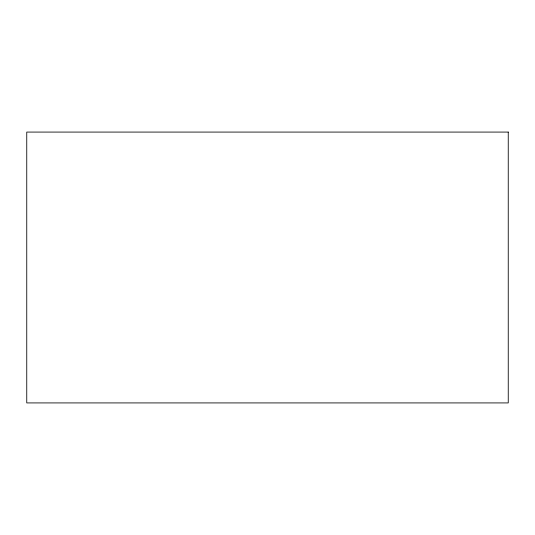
<?xml version="1.0" encoding="UTF-8"?>
<svg xmlns="http://www.w3.org/2000/svg" width="535" height="535" viewBox="0 0 535 535"><rect width="100%" height="100%" fill="white"/><g stroke="black" fill="none" stroke-linecap="round" stroke-linejoin="round"><path stroke-width="0.8" d="M508.25 132.078L26.75 132.078L26.75 402.922L508.25 402.922L508.25 132.078"/></g></svg>
